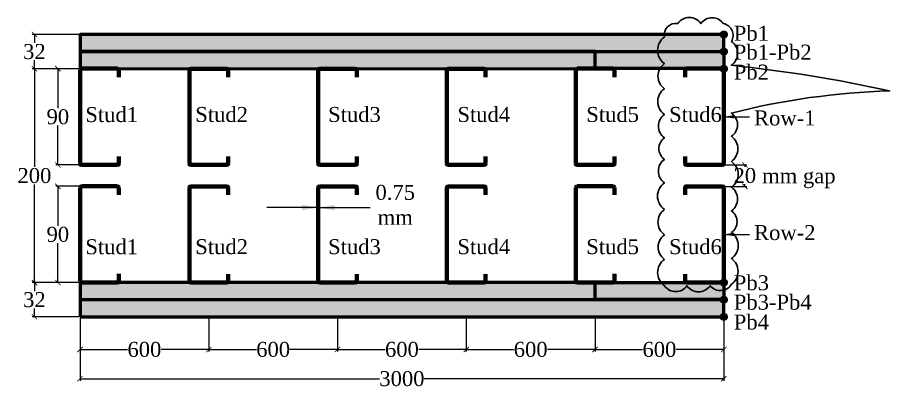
# Model space of a CAD drawing. Header units: millimetres. Extents: x 9570 to 11534, y -2071 to 158.
# Drawn here: x 9942 to 10759, y -1144 to -797 of the extents above; entities that cross this region are included whole.
import ezdxf

# ---------------------------------------------------------------- set-up
doc = ezdxf.new("R2010")
doc.units = ezdxf.units.MM
doc.header["$PDMODE"] = 34
doc.layers.get('0').update_dxf_attribs({"lineweight": 9})
doc.layers.get('Defpoints').update_dxf_attribs({"color": 255})
doc.styles.get("Standard").update_dxf_attribs({"font": 'times.ttf'})
doc.dimstyles.new('Times new roman', dxfattribs={"dimtxt": 14, "dimasz": 5, "dimexe": 2, "dimexo": 1, "dimgap": 1, "dimtad": 0, "dimtih": 1, "dimtoh": 1, "dimtxsty": 'Standard', "dimblk": 'ARCHTICK', "dimcen": 0, "dimclrd": 256, "dimclre": 256, "dimadec": 0, "dimazin": 0, "dimtfac": 1, "dimtmove": 0, "dimatfit": 3, "dimfxl": 1, "dimlwd": -1, "dimlwe": -1, "dimarcsym": 0})

# ---------------------------------------------------------------- blocks, each defined once
blk = doc.blocks.new('Stud')
at = {"lineweight": 120}
for p, q in [((4630.24, 1668.85), (4630.24, 1756.35)), ((4631.49, 1757.6), (4665.24, 1757.6)), ((4666.49, 1756.35), (4666.49, 1749.6)), ((4666.49, 1675.6), (4666.49, 1668.85)), ((4631.49, 1667.6), (4665.24, 1667.6))]:
    blk.add_line(p, q, dxfattribs=at)
for centre, start, end in [((4631.49, 1756.35), 90, 180), ((4665.24, 1756.35), 0, 90), ((4631.49, 1668.85), 180, 270), ((4665.24, 1668.85), 270, 0)]:
    blk.add_arc(centre, 1.25, start, end, dxfattribs=at)
blk = doc.blocks.new('_ArchTick')
at = {"color": 0, "linetype": 'ByBlock', "const_width": 0.15}
blk.add_lwpolyline([(-0.5, -0.5), (0.5, 0.5)], dxfattribs=at)
blk = doc.blocks.new('*D14')
at = {"transparency": 16777216}
for p, q in [((10000.68, -1078.41), (10000.68, -1109.93)), ((10121.23, -1078.41), (10121.23, -1109.93)), ((10000.68, -1107.93), (10045.26, -1107.93)), ((10121.23, -1107.93), (10076.64, -1107.93))]:
    blk.add_line(p, q, dxfattribs=at)
at = {"layer": 'Defpoints', "color": 0, "lineweight": 53, "transparency": 16777216}
for p in [(10000.68, -1077.41), (10121.23, -1077.41), (10121.23, -1107.93)]:
    blk.add_point(p, dxfattribs=at)
at = {"transparency": 16777216, "xscale": 5, "yscale": 5, "zscale": 5, "rotation": 180}
blk.add_blockref('_ArchTick', (10000.68, -1107.93), dxfattribs=at)
at = {"transparency": 16777216, "xscale": 5, "yscale": 5, "zscale": 5}
blk.add_blockref('_ArchTick', (10121.23, -1107.93), dxfattribs=at)
at = {"color": 0, "lineweight": 53, "transparency": 16777216, "insert": (10060.95, -1107.93), "char_height": 14, "attachment_point": 5}
blk.add_mtext('600', dxfattribs=at)
blk = doc.blocks.new('*D15')
at = {"transparency": 16777216}
for p, q in [((10121.23, -1078.41), (10121.23, -1109.93)), ((10241.77, -1078.41), (10241.77, -1109.93)), ((10121.23, -1107.93), (10165.81, -1107.93)), ((10241.77, -1107.93), (10197.19, -1107.93))]:
    blk.add_line(p, q, dxfattribs=at)
at = {"layer": 'Defpoints', "color": 0, "lineweight": 53, "transparency": 16777216}
for p in [(10121.23, -1077.41), (10241.77, -1077.41), (10241.77, -1107.93)]:
    blk.add_point(p, dxfattribs=at)
at = {"transparency": 16777216, "xscale": 5, "yscale": 5, "zscale": 5, "rotation": 180}
blk.add_blockref('_ArchTick', (10121.23, -1107.93), dxfattribs=at)
at = {"transparency": 16777216, "xscale": 5, "yscale": 5, "zscale": 5}
blk.add_blockref('_ArchTick', (10241.77, -1107.93), dxfattribs=at)
at = {"color": 0, "lineweight": 53, "transparency": 16777216, "insert": (10181.5, -1107.93), "char_height": 14, "attachment_point": 5}
blk.add_mtext('600', dxfattribs=at)
blk = doc.blocks.new('*D16')
at = {"transparency": 16777216}
for p, q in [((10241.77, -1078.41), (10241.77, -1109.93)), ((10362.32, -1078.41), (10362.32, -1109.93)), ((10241.77, -1107.93), (10286.36, -1107.93)), ((10362.32, -1107.93), (10317.74, -1107.93))]:
    blk.add_line(p, q, dxfattribs=at)
at = {"layer": 'Defpoints', "color": 0, "lineweight": 53, "transparency": 16777216}
for p in [(10241.77, -1077.41), (10362.32, -1077.41), (10362.32, -1107.93)]:
    blk.add_point(p, dxfattribs=at)
at = {"transparency": 16777216, "xscale": 5, "yscale": 5, "zscale": 5, "rotation": 180}
blk.add_blockref('_ArchTick', (10241.77, -1107.93), dxfattribs=at)
at = {"transparency": 16777216, "xscale": 5, "yscale": 5, "zscale": 5}
blk.add_blockref('_ArchTick', (10362.32, -1107.93), dxfattribs=at)
at = {"color": 0, "lineweight": 53, "transparency": 16777216, "insert": (10302.05, -1107.93), "char_height": 14, "attachment_point": 5}
blk.add_mtext('600', dxfattribs=at)
blk = doc.blocks.new('*D17')
at = {"transparency": 16777216}
for p, q in [((10362.32, -1078.41), (10362.32, -1109.93)), ((10482.87, -1078.41), (10482.87, -1109.93)), ((10362.32, -1107.93), (10406.9, -1107.93)), ((10482.87, -1107.93), (10438.29, -1107.93))]:
    blk.add_line(p, q, dxfattribs=at)
at = {"layer": 'Defpoints', "color": 0, "lineweight": 53, "transparency": 16777216}
for p in [(10362.32, -1077.41), (10482.87, -1077.41), (10482.87, -1107.93)]:
    blk.add_point(p, dxfattribs=at)
at = {"transparency": 16777216, "xscale": 5, "yscale": 5, "zscale": 5, "rotation": 180}
blk.add_blockref('_ArchTick', (10362.32, -1107.93), dxfattribs=at)
at = {"transparency": 16777216, "xscale": 5, "yscale": 5, "zscale": 5}
blk.add_blockref('_ArchTick', (10482.87, -1107.93), dxfattribs=at)
at = {"color": 0, "lineweight": 53, "transparency": 16777216, "insert": (10422.6, -1107.93), "char_height": 14, "attachment_point": 5}
blk.add_mtext('600', dxfattribs=at)
blk = doc.blocks.new('*D18')
at = {"transparency": 16777216}
for p, q in [((10482.87, -1079.13), (10482.87, -1109.93)), ((10603.42, -1078.41), (10603.42, -1109.93)), ((10482.87, -1107.93), (10527.45, -1107.93)), ((10603.42, -1107.93), (10558.83, -1107.93))]:
    blk.add_line(p, q, dxfattribs=at)
at = {"layer": 'Defpoints', "color": 0, "lineweight": 53, "transparency": 16777216}
for p in [(10603.42, -1077.41), (10482.87, -1078.13), (10603.42, -1107.93)]:
    blk.add_point(p, dxfattribs=at)
at = {"transparency": 16777216, "xscale": 5, "yscale": 5, "zscale": 5, "rotation": 180}
blk.add_blockref('_ArchTick', (10482.87, -1107.93), dxfattribs=at)
at = {"transparency": 16777216, "xscale": 5, "yscale": 5, "zscale": 5}
blk.add_blockref('_ArchTick', (10603.42, -1107.93), dxfattribs=at)
at = {"color": 0, "lineweight": 53, "transparency": 16777216, "insert": (10543.14, -1107.93), "char_height": 14, "attachment_point": 5}
blk.add_mtext('600', dxfattribs=at)
blk = doc.blocks.new('*D19')
at = {"transparency": 16777216}
for p, q in [((10000.68, -1078.41), (10000.68, -1137.27)), ((10603.42, -1078.41), (10603.42, -1137.27)), ((10000.68, -1135.27), (10281.16, -1135.27)), ((10603.42, -1135.27), (10322.93, -1135.27))]:
    blk.add_line(p, q, dxfattribs=at)
at = {"layer": 'Defpoints', "color": 0, "lineweight": 53, "transparency": 16777216}
for p in [(10000.68, -1077.41), (10603.42, -1077.41), (10603.42, -1135.27)]:
    blk.add_point(p, dxfattribs=at)
at = {"transparency": 16777216, "xscale": 5, "yscale": 5, "zscale": 5, "rotation": 180}
blk.add_blockref('_ArchTick', (10000.68, -1135.27), dxfattribs=at)
at = {"transparency": 16777216, "xscale": 5, "yscale": 5, "zscale": 5}
blk.add_blockref('_ArchTick', (10603.42, -1135.27), dxfattribs=at)
at = {"color": 0, "lineweight": 53, "transparency": 16777216, "insert": (10302.05, -1135.27), "char_height": 14, "attachment_point": 5}
blk.add_mtext('3000', dxfattribs=at)
blk = doc.blocks.new('*D22')
at = {"transparency": 16777216}
for p, q in [((10603.17, -935.34), (10625.1, -935.34)), ((10623.1, -935.34), (10623.1, -937.25)), ((10623.1, -955.41), (10623.1, -953.49)), ((10603.17, -955.41), (10625.1, -955.41))]:
    blk.add_line(p, q, dxfattribs=at)
at = {"layer": 'Defpoints', "color": 0, "lineweight": 53, "transparency": 16777216}
for p in [(10602.17, -935.34), (10602.17, -955.41), (10623.1, -955.41)]:
    blk.add_point(p, dxfattribs=at)
at = {"transparency": 16777216, "xscale": 5, "yscale": 5, "zscale": 5}
for p, rotation in [((10623.1, -935.34), 90), ((10623.1, -955.41), 270)]:
    blk.add_blockref('_ArchTick', p, dxfattribs=dict(at, rotation=rotation))
at = {"color": 0, "lineweight": 53, "transparency": 16777216, "insert": (10623.1, -945.37), "char_height": 14, "attachment_point": 5}
blk.add_mtext('20 ', dxfattribs=at)
blk = doc.blocks.new('*D20')
at = {"transparency": 16777216}
for p, q in [((9999.68, -845.41), (9955.98, -845.41)), ((9957.98, -845.41), (9957.98, -937.28)), ((9957.98, -1045.41), (9957.98, -953.53)), ((9999.68, -1045.41), (9955.98, -1045.41))]:
    blk.add_line(p, q, dxfattribs=at)
at = {"layer": 'Defpoints', "color": 0, "lineweight": 53, "transparency": 16777216}
for p in [(10000.68, -845.41), (9957.98, -1045.41), (10000.68, -1045.41)]:
    blk.add_point(p, dxfattribs=at)
at = {"transparency": 16777216, "xscale": 5, "yscale": 5, "zscale": 5}
for p, rotation in [((9957.98, -845.41), 90), ((9957.98, -1045.41), 270)]:
    blk.add_blockref('_ArchTick', p, dxfattribs=dict(at, rotation=rotation))
at = {"color": 0, "lineweight": 53, "transparency": 16777216, "insert": (9957.98, -945.41), "char_height": 14, "attachment_point": 5}
blk.add_mtext('200', dxfattribs=at)
blk = doc.blocks.new('*D23')
at = {"transparency": 16777216}
for p, q in [((10000.53, -845.41), (9977.92, -845.41)), ((9979.92, -845.41), (9979.92, -882.23)), ((9979.92, -935.34), (9979.92, -898.51)), ((10000.93, -935.34), (9977.92, -935.34))]:
    blk.add_line(p, q, dxfattribs=at)
at = {"layer": 'Defpoints', "color": 0, "lineweight": 53, "transparency": 16777216}
for p in [(10001.53, -845.41), (9979.92, -935.34), (10001.93, -935.34)]:
    blk.add_point(p, dxfattribs=at)
at = {"transparency": 16777216, "xscale": 5, "yscale": 5, "zscale": 5}
for p, rotation in [((9979.92, -845.41), 90), ((9979.92, -935.34), 270)]:
    blk.add_blockref('_ArchTick', p, dxfattribs=dict(at, rotation=rotation))
at = {"color": 0, "lineweight": 53, "transparency": 16777216, "insert": (9979.92, -890.37), "char_height": 14, "attachment_point": 5}
blk.add_mtext('90', dxfattribs=at)
blk = doc.blocks.new('*D24')
at = {"transparency": 16777216}
for p, q in [((10000.93, -955.34), (9977.92, -955.34)), ((9979.92, -955.34), (9979.92, -992.2)), ((9979.92, -1045.34), (9979.92, -1008.48)), ((10000.93, -1045.34), (9977.92, -1045.34))]:
    blk.add_line(p, q, dxfattribs=at)
at = {"layer": 'Defpoints', "color": 0, "lineweight": 53, "transparency": 16777216}
for p in [(10001.93, -955.34), (9979.92, -1045.34), (10001.93, -1045.34)]:
    blk.add_point(p, dxfattribs=at)
at = {"transparency": 16777216, "xscale": 5, "yscale": 5, "zscale": 5}
for p, rotation in [((9979.92, -955.34), 90), ((9979.92, -1045.34), 270)]:
    blk.add_blockref('_ArchTick', p, dxfattribs=dict(at, rotation=rotation))
at = {"color": 0, "lineweight": 53, "transparency": 16777216, "insert": (9979.92, -1000.34), "char_height": 14, "attachment_point": 5}
blk.add_mtext('90', dxfattribs=at)
blk = doc.blocks.new('*D25')
at = {"transparency": 16777216}
for p, q in [((9999.68, -813.41), (9955.98, -813.41)), ((9957.98, -813.41), (9957.98, -821.28)), ((9957.98, -845.41), (9957.98, -837.53)), ((9999.68, -845.41), (9955.98, -845.41))]:
    blk.add_line(p, q, dxfattribs=at)
at = {"layer": 'Defpoints', "color": 0, "lineweight": 53, "transparency": 16777216}
for p in [(10000.68, -813.41), (9957.98, -845.41), (10000.68, -845.41)]:
    blk.add_point(p, dxfattribs=at)
at = {"transparency": 16777216, "xscale": 5, "yscale": 5, "zscale": 5}
for p, rotation in [((9957.98, -813.41), 90), ((9957.98, -845.41), 270)]:
    blk.add_blockref('_ArchTick', p, dxfattribs=dict(at, rotation=rotation))
at = {"color": 0, "lineweight": 53, "transparency": 16777216, "insert": (9957.98, -829.41), "char_height": 14, "attachment_point": 5}
blk.add_mtext('32', dxfattribs=at)
blk = doc.blocks.new('*D21')
at = {"transparency": 16777216}
for p, q in [((9999.68, -1045.41), (9955.98, -1045.41)), ((9957.98, -1045.41), (9957.98, -1053.28)), ((9957.98, -1077.41), (9957.98, -1069.53)), ((9999.68, -1077.41), (9955.98, -1077.41))]:
    blk.add_line(p, q, dxfattribs=at)
at = {"layer": 'Defpoints', "color": 0, "lineweight": 53, "transparency": 16777216}
for p in [(10000.68, -1045.41), (9957.98, -1077.41), (10000.68, -1077.41)]:
    blk.add_point(p, dxfattribs=at)
at = {"transparency": 16777216, "xscale": 5, "yscale": 5, "zscale": 5}
for p, rotation in [((9957.98, -1045.41), 90), ((9957.98, -1077.41), 270)]:
    blk.add_blockref('_ArchTick', p, dxfattribs=dict(at, rotation=rotation))
at = {"color": 0, "lineweight": 53, "transparency": 16777216, "insert": (9957.98, -1061.41), "char_height": 14, "attachment_point": 5}
blk.add_mtext('32', dxfattribs=at)

msp = doc.modelspace()

# ---------------------------------------------------------------- hatches: boundary and pattern name
at = {"lineweight": 53, "true_color": 0xf7abae}
h = msp.add_hatch(color=241, dxfattribs=at)
h.dxf.hatch_style = 1
h.paths.add_polyline_path([(10605.718, -845.405, -1.0146181), (10601.113, -845.339), (10482.869, -845.339), (10482.869, -829.405), (10000.679, -829.405), (10000.679, -813.405), (10603.415, -813.405), (10603.415, -827.103, -1), (10603.415, -831.708), (10603.415, -843.103, -0.4142136)])
h = msp.add_hatch(color=241, dxfattribs=at)
h.dxf.hatch_style = 1
h.paths.add_polyline_path([(10000.679, -813.405), (10000.679, -829.405), (10603.415, -829.405), (10603.415, -813.405)])
at = {"lineweight": 53, "true_color": 0x2776bb}
h = msp.add_hatch(color=152, dxfattribs=at)
h.dxf.hatch_style = 1
h.paths.add_polyline_path([(10605.718, -813.405, 1), (10601.112, -813.405, 1)])
at = {"lineweight": 53, "true_color": 0xf7abae}
h = msp.add_hatch(color=241, dxfattribs=at)
h.dxf.hatch_style = 1
h.paths.add_polyline_path([(10000.679, -829.405), (10000.679, -845.405), (10482.869, -845.339), (10482.869, -829.405)])
at = {"lineweight": 53, "true_color": 0x2776bb}
h = msp.add_hatch(color=152, dxfattribs=at)
h.dxf.hatch_style = 1
h.paths.add_polyline_path([(10605.718, -829.405, 1), (10601.112, -829.405, 1)])
h = msp.add_hatch(color=152, dxfattribs=at)
h.dxf.hatch_style = 1
h.paths.add_polyline_path([(10605.718, -845.405, 1), (10601.112, -845.405, 1)])
at = {"lineweight": 53, "true_color": 0xf7abae}
h = msp.add_hatch(color=241, dxfattribs=at)
h.dxf.hatch_style = 1
h.paths.add_polyline_path([(10605.718, -1061.405, -1.0146181), (10601.113, -1061.339), (10482.869, -1061.339), (10482.869, -1045.405), (10601.112, -1045.405, -1), (10605.718, -1045.405, -0.4142136), (10603.415, -1047.708), (10603.415, -1059.103, -0.4142136)])
at = {"lineweight": 53, "true_color": 0x2776bb}
h = msp.add_hatch(color=152, dxfattribs=at)
h.dxf.hatch_style = 1
h.paths.add_polyline_path([(10605.718, -1045.405, 1), (10601.112, -1045.405, 1)])
at = {"lineweight": 53, "true_color": 0xf7abae}
h = msp.add_hatch(color=241, dxfattribs=at)
h.dxf.hatch_style = 1
h.paths.add_polyline_path([(10000.679, -1045.405), (10000.679, -1061.405), (10482.869, -1061.339), (10482.869, -1045.405)])
h = msp.add_hatch(color=241, dxfattribs=at)
h.dxf.hatch_style = 1
h.paths.add_polyline_path([(10000.679, -1061.405), (10000.679, -1077.405), (10603.415, -1077.405), (10603.415, -1061.405)])
at = {"lineweight": 53, "true_color": 0x2776bb}
h = msp.add_hatch(color=152, dxfattribs=at)
h.dxf.hatch_style = 1
h.paths.add_polyline_path([(10605.718, -1061.405, 1), (10601.112, -1061.405, 1)])
h = msp.add_hatch(color=152, dxfattribs=at)
h.dxf.hatch_style = 1
h.paths.add_polyline_path([(10605.718, -1077.405, 1), (10601.112, -1077.405, 1)])

# ---------------------------------------------------------------- linework, layer by layer
at = {"lineweight": 30}
msp.add_lwpolyline([(10547.867, -1048.319, 0.5205671), (10568.858, -1048.319, 0.5205671), (10590.682, -1048.319, 0.5205671), (10610.561, -1046.922, 0.5205671), (10610.561, -1022.928, 0.5205671), (10610.561, -998.6, 0.5205671), (10610.561, -978.357, 0.5205671), (10610.561, -956.248, 0.5205671), (10610.561, -932.141, 0.5205671), (10610.561, -908.589, 0.5205671), (10610.561, -886.886, -0.0551344), (10758.604, -866.19, 0.0289056), (10610.561, -842.215, 0.5205671), (10610.561, -819.885, 0.5205671), (10602.925, -803.128, 0.5205671), (10582.008, -803.128, 0.5205671), (10560.27, -803.128, 0.5205671), (10547.867, -815.72, 0.5205671), (10547.867, -840.577, 0.5205671), (10547.867, -864.067, 0.5205671), (10547.867, -888.15, 0.5205671), (10547.867, -910.028, 0.5205671), (10547.867, -930.152, 0.5205671), (10547.867, -952.093, 0.5205671), (10547.867, -977.058, 0.5205671), (10547.867, -1000.609, 0.5205671), (10547.867, -1023.708, 0.5205671)], format="xyb", close=True, dxfattribs=at)
at = {"lineweight": 53}
for points in [[(10000.679, -829.405), (10603.415, -829.405), (10603.415, -813.405), (10000.679, -813.405)], [(10000.679, -845.405), (10482.869, -845.339), (10482.869, -829.405), (10000.679, -829.405)], [(10482.869, -829.405), (10603.415, -829.405), (10603.415, -845.339), (10482.869, -845.339)], [(10000.679, -1061.405), (10482.869, -1061.339), (10482.869, -1045.405), (10000.679, -1045.405)], [(10482.869, -1045.405), (10603.415, -1045.405), (10603.415, -1061.339), (10482.869, -1061.339)], [(10482.869, -1045.405), (10603.415, -1045.405), (10603.415, -1061.339), (10482.869, -1061.339)], [(10000.679, -1077.405), (10603.415, -1077.405), (10603.415, -1061.405), (10000.679, -1061.405)]]:
    msp.add_lwpolyline(points, close=True, dxfattribs=at)
for centre in [(10603.415, -813.405), (10603.415, -829.405), (10603.415, -845.405), (10603.415, -1045.405), (10603.415, -1061.405), (10603.415, -1077.405)]:
    msp.add_circle(centre, 2.303, dxfattribs=at)

# ---------------------------------------------------------------- block references
for p in [(5370.434, -2602.942), (5472.857, -2603.008), (5593.404, -2603.008), (5713.952, -2603.008), (5834.499, -2602.942), (5370.434, -2712.942), (5472.857, -2713.008), (5593.404, -2713.008), (5713.952, -2713.008), (5834.499, -2712.942)]:
    msp.add_blockref('Stud', p, dxfattribs=at)
at = {"lineweight": -3, "rotation": 180}
for p in [(15233.662, 822.264), (15233.662, 712.198)]:
    msp.add_blockref('Stud', p, dxfattribs=at)

# ---------------------------------------------------------------- texts
at = {"insert": (10612.789, -805.259), "char_height": 14, "width": 41.76421, "attachment_point": 1}
msp.add_mtext('Pb1', dxfattribs=at)
at = {"lineweight": 53, "char_height": 14, "attachment_point": 1}
for s, insert, width in [('Pb1-Pb2', (10612.789, -822.876), 41.76421), ('Pb2', (10612.789, -841.542), 41.76421), ('Stud1', (10005.661, -881.237), 41.76421), ('Stud2', (10108.567, -881.17), 41.76421), ('Stud3', (10232.917, -881.17), 41.76421), ('Stud4', (10353.992, -881.17), 41.76421), ('Stud5', (10474.642, -881.17), 41.76421), ('Stud6', (10552.203, -881.17), 41.76421), ('Row-1', (10631.719, -884.418), 90.08321), ('mm gap', (10639.347, -938.546), 66.66304), ('\\pxqc;0.75 \\Pmm', (10277.249, -954.019), 37.13518), ('Row-2', (10631.719, -991.596), 90.08321), ('Stud1', (10005.661, -1004.86), 41.76421), ('Stud2', (10108.567, -1004.793), 41.76421), ('Stud3', (10232.917, -1004.793), 41.76421), ('Stud4', (10353.992, -1004.793), 41.76421), ('Stud5', (10474.642, -1004.793), 41.76421), ('Stud6', (10552.203, -1004.793), 41.76421), ('Pb3', (10612.789, -1038.525), 41.76421), ('Pb3-Pb4', (10612.789, -1056.702), 41.76421), ('Pb4', (10612.789, -1075.288), 41.76421)]:
    msp.add_mtext(s, dxfattribs=dict(at, insert=insert, width=width))

# ---------------------------------------------------------------- dimensions: what is measured, and where the dimension line sits
at = {"lineweight": 53}
for base, p1, p2, picture, middle in [((9957.983, -845.405), (10000.679, -813.405), (10000.679, -845.405), '*D25', (9957.983, -829.405)), ((9957.983, -1045.405), (10000.679, -845.405), (10000.679, -1045.405), '*D20', (9957.983, -945.405)), ((9979.919, -1045.339), (10001.929, -955.339), (10001.929, -1045.339), '*D24', (9979.919, -1000.339)), ((9957.983, -1077.405), (10000.679, -1045.405), (10000.679, -1077.405), '*D21', (9957.983, -1061.405))]:
    dim = msp.add_linear_dim(base=base, p1=p1, p2=p2, angle=90, dimstyle='Times new roman', dxfattribs=at)
    dim.commit()
    dim.dimension.update_dxf_attribs({"geometry": picture, "text_midpoint": middle})
for base, p1, p2, text, picture, middle in [((9979.919, -935.339), (10001.526, -845.405), (10001.929, -935.339), '90', '*D23', (9979.919, -890.372)), ((10623.099, -955.405), (10602.167, -935.339), (10602.167, -955.405), '20 ', '*D22', (10623.099, -945.372))]:
    dim = msp.add_linear_dim(base=base, p1=p1, p2=p2, angle=90, text=text, dimstyle='Times new roman', dxfattribs=at)
    dim.commit()
    dim.dimension.update_dxf_attribs({"geometry": picture, "text_midpoint": middle})
for base, p2, text, picture, middle in [((10121.227, -1107.929), (10121.227, -1077.405), '600', '*D14', (10060.953, -1107.929)), ((10603.417, -1135.266), (10603.417, -1077.405), '3000', '*D19', (10302.048, -1135.266))]:
    dim = msp.add_linear_dim(base=base, p1=(10000.679, -1077.405), p2=p2, text=text, dimstyle='Times new roman', dxfattribs=at)
    dim.commit()
    dim.dimension.update_dxf_attribs({"geometry": picture, "text_midpoint": middle})
for base, p1, p2, picture, middle in [((10241.774, -1107.929), (10121.227, -1077.405), (10241.774, -1077.405), '*D15', (10181.5, -1107.929)), ((10362.322, -1107.929), (10241.774, -1077.405), (10362.322, -1077.405), '*D16', (10302.048, -1107.929)), ((10482.869, -1107.929), (10362.322, -1077.405), (10482.869, -1077.405), '*D17', (10422.595, -1107.929)), ((10603.417, -1107.929), (10482.869, -1078.134), (10603.417, -1077.405), '*D18', (10543.143, -1107.929))]:
    dim = msp.add_linear_dim(base=base, p1=p1, p2=p2, text='600', dimstyle='Times new roman', override={"dimtmove": 1}, dxfattribs=at)
    dim.commit()
    dim.dimension.update_dxf_attribs({"geometry": picture, "text_midpoint": middle})

# ---------------------------------------------------------------- leaders
for points, override in [([(10603.417, -890.339), (10627.346, -890.339)], {"dimasz": 10, "dimgap": 1, "dimtad": 0}), ([(10223.649, -975.284), (10175.501, -975.284)], {"dimasz": 15, "dimgap": 1, "dimtad": 0}), ([(10224.126, -975.212), (10272.274, -975.212)], {"dimasz": 15, "dimgap": 1, "dimtad": 0}), ([(10603.417, -1000.339), (10627.346, -1000.339)], {"dimasz": 10, "dimgap": 1, "dimtad": 0})]:
    msp.add_leader(points, dimstyle='Times new roman', override=override, dxfattribs=at)

doc.saveas('drawing.dxf')
